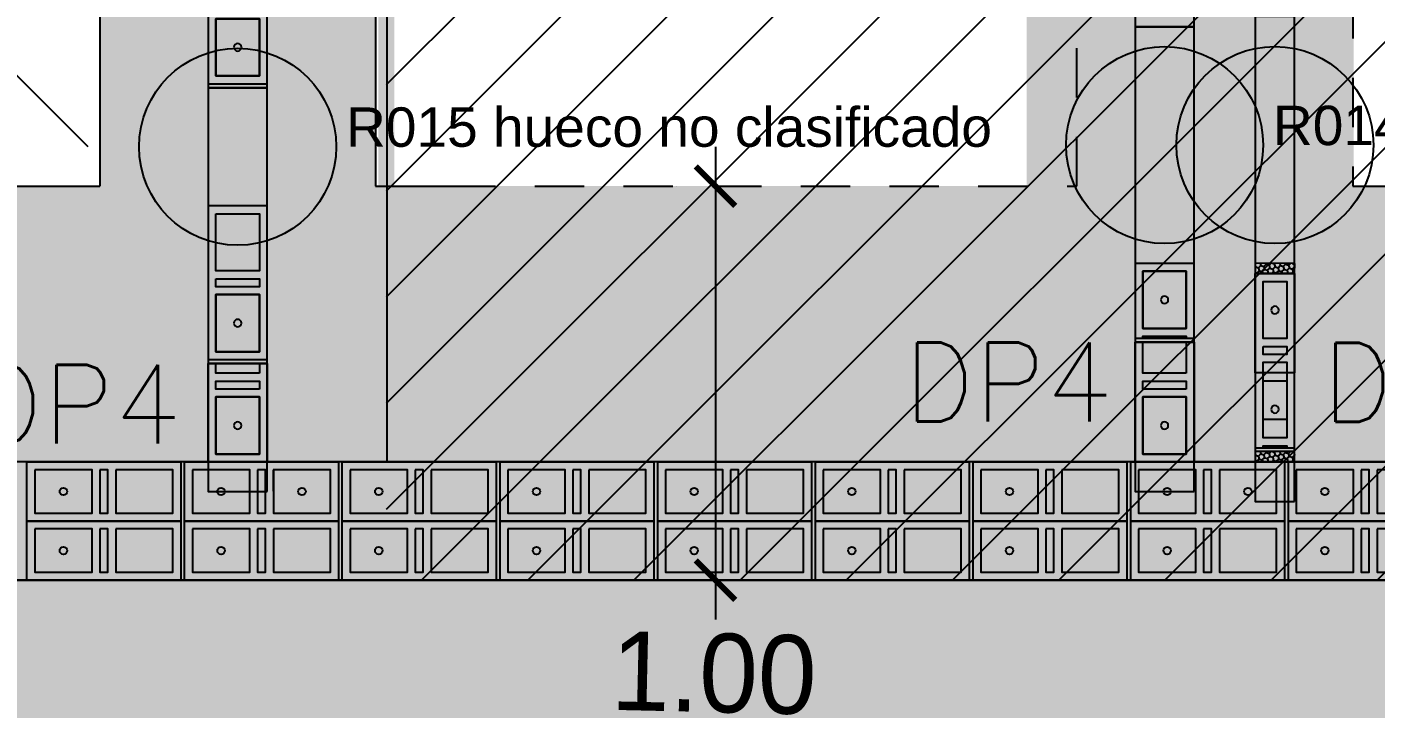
# Model space of a CAD drawing. Header units: metres. Extents: x -33.7 to 13.3, y -17.6 to 9.2.
# Drawn here: x -5.573 to -2.153, y -4.139 to -2.36 of the extents above; entities that cross this region are included whole.
import ezdxf
from ezdxf.enums import TextEntityAlignment as Align
from ezdxf.xclip import XClip

# ---------------------------------------------------------------- set-up
doc = ezdxf.new("R2010")
doc.units = ezdxf.units.M
doc.header["$XCLIPFRAME"] = 2
doc.linetypes.add('HIDDEN', pattern=[0.375, 0.25, -0.125])
for name, color, linetype in [('00', 8, 'Continuous'), ('COTAS', 1, 'Continuous'), ('Pin DP1 en Muro de 10cm', 3, 'Continuous'), ('Pin DP1 en Muro de 15cm', 3, 'Continuous'), ('Pin DP1 en Muro de contencion de 30cm', 3, 'Continuous'), ('Pin DP2 en Muro de 10cm', 30, 'Continuous'), ('Pin DP2 en Muro de contencion de 30cm', 33, 'Continuous'), ('Pin DP4 en Muro de contencion de 30cm', 7, 'Continuous'), ('REVISION', 1, 'Continuous'), ('S-cotas 001', 1, 'Continuous'), ('Zapata Z8 de 6.55 x 7.10 x 0.45 m', 34, 'Continuous')]:
    doc.layers.add(name, color=color, linetype=linetype)
for name, color, linetype, transparency in [('Cimiento corrido CC1 de 0.70 x 0.25 m', 2, 'Continuous', 0.5), ('Cimiento corrido CC1 de 0.70 x 0.25 m (dentro de zapata)', 52, 'Continuous', 0.5), ('Cimiento corrido MC1 de 1.00 x 0.30 m', 4, 'Continuous', 0.5), ('Cimiento corrido MC1 de 1.00 x 0.30 m (dentro de zapata)', 144, 'Continuous', 0.5), ('SOT Muro de 10cm', 1, 'Continuous', 0.5), ('SOT Muro de 10cm - Vano puerta', 42, 'Continuous', 0.5), ('SOT Muro de 15cm', 1, 'Continuous', 0.5), ('SOT Muro de 15cm - Vano puerta', 42, 'Continuous', 0.5), ('SOT Muro de contencion de 30cm', 6, 'Continuous', 0.5)]:
    doc.layers.add(name, color=color, linetype=linetype, transparency=transparency)
doc.styles.add('ROMANS', font='romans')
doc.styles.add('ROTULOS', font='GOTHIC.TTF')
doc.styles.get("Standard").update_dxf_attribs({"font": 'arial.ttf'})
doc.dimstyles.new('DIM_100_2', dxfattribs={"dimtxt": 0.2, "dimasz": 0.1, "dimexe": 0.1, "dimexo": 0.1, "dimgap": 0.15, "dimtad": 1, "dimdsep": 46, "dimtxsty": 'ROTULOS', "dimblk": 'ARCHTICK', "dimcen": 0.1, "dimdle": 0.1, "dimaunit": 1, "dimadec": 3, "dimazin": 3, "dimtfac": 1, "dimtix": 1, "dimtmove": 2, "dimatfit": 3, "dimldrblk": 'FLECHA', "dimfxl": 0.25, "dimtvp": 1, "dimtolj": 1, "dimlwd": -1, "dimlwe": -1})

# ---------------------------------------------------------------- blocks, each defined once
blk = doc.blocks.new('*U120')
for points in [[(-0.075, 0.4), (0.075, 0.4), (0.075, 0.01), (-0.075, 0.01)], [(0.055, 0.38), (-0.055, 0.38), (-0.055, 0.235), (0.055, 0.235)], [(0.055, 0.215), (-0.055, 0.215), (-0.055, 0.195), (0.055, 0.195)], [(0.055, 0.175), (-0.055, 0.175), (-0.055, 0.03), (0.055, 0.03)]]:
    blk.add_lwpolyline(points, close=True)
at = {"color": 251}
blk.add_lwpolyline([(-0.075, 0), (0.075, 0)], dxfattribs=at)
at = {"color": 3}
blk.add_circle((0, 0.3075), 0.00953, dxfattribs=at)
blk = doc.blocks.new('*U121')
for points in [[(-0.075, 0.4), (0.075, 0.4), (0.075, 0.01), (-0.075, 0.01)], [(0.055, 0.38), (-0.055, 0.38), (-0.055, 0.235), (0.055, 0.235)], [(0.055, 0.215), (-0.055, 0.215), (-0.055, 0.195), (0.055, 0.195)], [(0.055, 0.175), (-0.055, 0.175), (-0.055, 0.03), (0.055, 0.03)]]:
    blk.add_lwpolyline(points, close=True)
at = {"color": 251}
blk.add_lwpolyline([(-0.075, 0), (0.075, 0)], dxfattribs=at)
at = {"color": 3}
blk.add_circle((0, 0.3075), 0.00953, dxfattribs=at)
blk = doc.blocks.new('*U122')
for points in [[(-0.075, 0.4), (0.075, 0.4), (0.075, 0.01), (-0.075, 0.01)], [(0.055, 0.38), (-0.055, 0.38), (-0.055, 0.235), (0.055, 0.235)], [(0.055, 0.215), (-0.055, 0.215), (-0.055, 0.195), (0.055, 0.195)], [(0.055, 0.175), (-0.055, 0.175), (-0.055, 0.03), (0.055, 0.03)]]:
    blk.add_lwpolyline(points, close=True)
at = {"color": 251}
blk.add_lwpolyline([(-0.075, 0), (0.075, 0)], dxfattribs=at)
at = {"color": 3}
blk.add_circle((0, 0.3075), 0.00953, dxfattribs=at)
blk = doc.blocks.new('*U123')
for points in [[(-0.075, 0.4), (0.075, 0.4), (0.075, 0.01), (-0.075, 0.01)], [(0.055, 0.38), (-0.055, 0.38), (-0.055, 0.235), (0.055, 0.235)], [(0.055, 0.215), (-0.055, 0.215), (-0.055, 0.195), (0.055, 0.195)], [(0.055, 0.175), (-0.055, 0.175), (-0.055, 0.03), (0.055, 0.03)]]:
    blk.add_lwpolyline(points, close=True)
at = {"color": 251}
blk.add_lwpolyline([(-0.075, 0), (0.075, 0)], dxfattribs=at)
at = {"color": 3}
blk.add_circle((0, 0.3075), 0.00953, dxfattribs=at)
blk = doc.blocks.new('*U124')
for points in [[(-0.075, 0.4), (0.075, 0.4), (0.075, 0.01), (-0.075, 0.01)], [(0.055, 0.38), (-0.055, 0.38), (-0.055, 0.235), (0.055, 0.235)], [(0.055, 0.215), (-0.055, 0.215), (-0.055, 0.195), (0.055, 0.195)], [(0.055, 0.175), (-0.055, 0.175), (-0.055, 0.03), (0.055, 0.03)]]:
    blk.add_lwpolyline(points, close=True)
at = {"color": 251}
blk.add_lwpolyline([(-0.075, 0), (0.075, 0)], dxfattribs=at)
at = {"color": 3}
blk.add_circle((0, 0.3075), 0.00953, dxfattribs=at)
blk = doc.blocks.new('*U125')
for points in [[(-0.075, 0.4), (0.075, 0.4), (0.075, 0.01), (-0.075, 0.01)], [(0.055, 0.38), (-0.055, 0.38), (-0.055, 0.235), (0.055, 0.235)], [(0.055, 0.215), (-0.055, 0.215), (-0.055, 0.195), (0.055, 0.195)], [(0.055, 0.175), (-0.055, 0.175), (-0.055, 0.03), (0.055, 0.03)]]:
    blk.add_lwpolyline(points, close=True)
at = {"color": 251}
blk.add_lwpolyline([(-0.075, 0), (0.075, 0)], dxfattribs=at)
at = {"color": 3}
blk.add_circle((0, 0.3075), 0.00953, dxfattribs=at)
blk = doc.blocks.new('*U126')
for points in [[(-0.075, 0.4), (0.075, 0.4), (0.075, 0.01), (-0.075, 0.01)], [(0.055, 0.38), (-0.055, 0.38), (-0.055, 0.235), (0.055, 0.235)], [(0.055, 0.215), (-0.055, 0.215), (-0.055, 0.195), (0.055, 0.195)], [(0.055, 0.175), (-0.055, 0.175), (-0.055, 0.03), (0.055, 0.03)]]:
    blk.add_lwpolyline(points, close=True)
at = {"color": 251}
blk.add_lwpolyline([(-0.075, 0), (0.075, 0)], dxfattribs=at)
at = {"color": 3}
blk.add_circle((0, 0.3075), 0.00953, dxfattribs=at)
blk = doc.blocks.new('*U127')
for points in [[(-0.075, 0.4), (0.075, 0.4), (0.075, 0.01), (-0.075, 0.01)], [(0.055, 0.38), (-0.055, 0.38), (-0.055, 0.235), (0.055, 0.235)], [(0.055, 0.215), (-0.055, 0.215), (-0.055, 0.195), (0.055, 0.195)], [(0.055, 0.175), (-0.055, 0.175), (-0.055, 0.03), (0.055, 0.03)]]:
    blk.add_lwpolyline(points, close=True)
at = {"color": 251}
blk.add_lwpolyline([(-0.075, 0), (0.075, 0)], dxfattribs=at)
at = {"color": 3}
blk.add_circle((0, 0.3075), 0.00953, dxfattribs=at)
blk = doc.blocks.new('*U128')
for points in [[(-0.075, 0.4), (0.075, 0.4), (0.075, 0.01), (-0.075, 0.01)], [(0.055, 0.38), (-0.055, 0.38), (-0.055, 0.235), (0.055, 0.235)], [(0.055, 0.215), (-0.055, 0.215), (-0.055, 0.195), (0.055, 0.195)], [(0.055, 0.175), (-0.055, 0.175), (-0.055, 0.03), (0.055, 0.03)]]:
    blk.add_lwpolyline(points, close=True)
at = {"color": 251}
blk.add_lwpolyline([(-0.075, 0), (0.075, 0)], dxfattribs=at)
at = {"color": 3}
blk.add_circle((0, 0.3075), 0.00953, dxfattribs=at)
blk = doc.blocks.new('*U141')
for points in [[(-0.075, 0.4), (0.075, 0.4), (0.075, 0.01), (-0.075, 0.01)], [(0.055, 0.38), (-0.055, 0.38), (-0.055, 0.235), (0.055, 0.235)], [(0.055, 0.215), (-0.055, 0.215), (-0.055, 0.195), (0.055, 0.195)], [(0.055, 0.175), (-0.055, 0.175), (-0.055, 0.03), (0.055, 0.03)]]:
    blk.add_lwpolyline(points, close=True)
at = {"color": 251}
blk.add_lwpolyline([(-0.075, 0), (0.075, 0)], dxfattribs=at)
at = {"color": 3}
for centre in [(0, 0.3075), (0, 0.1025)]:
    blk.add_circle(centre, 0.00953, dxfattribs=at)
blk = doc.blocks.new('*U153')
for points in [[(-0.075, 0.4), (0.075, 0.4), (0.075, 0.01), (-0.075, 0.01)], [(0.055, 0.38), (-0.055, 0.38), (-0.055, 0.235), (0.055, 0.235)], [(0.055, 0.215), (-0.055, 0.215), (-0.055, 0.195), (0.055, 0.195)], [(0.055, 0.175), (-0.055, 0.175), (-0.055, 0.03), (0.055, 0.03)]]:
    blk.add_lwpolyline(points, close=True)
at = {"color": 251}
blk.add_lwpolyline([(-0.075, 0), (0.075, 0)], dxfattribs=at)
at = {"color": 3}
for centre in [(0, 0.3075), (0, 0.1025)]:
    blk.add_circle(centre, 0.00953, dxfattribs=at)
blk = doc.blocks.new('*U138')
for points in [[(-0.075, 0.4), (0.075, 0.4), (0.075, 0.01), (-0.075, 0.01)], [(0.055, 0.38), (-0.055, 0.38), (-0.055, 0.235), (0.055, 0.235)], [(0.055, 0.215), (-0.055, 0.215), (-0.055, 0.195), (0.055, 0.195)], [(0.055, 0.175), (-0.055, 0.175), (-0.055, 0.03), (0.055, 0.03)]]:
    blk.add_lwpolyline(points, close=True)
at = {"color": 251}
blk.add_lwpolyline([(-0.075, 0), (0.075, 0)], dxfattribs=at)
at = {"color": 3}
blk.add_circle((0, 0.1025), 0.00953, dxfattribs=at)
blk = doc.blocks.new('*U139')
for points in [[(-0.075, 0.4), (0.075, 0.4), (0.075, 0.01), (-0.075, 0.01)], [(0.055, 0.38), (-0.055, 0.38), (-0.055, 0.235), (0.055, 0.235)], [(0.055, 0.215), (-0.055, 0.215), (-0.055, 0.195), (0.055, 0.195)], [(0.055, 0.175), (-0.055, 0.175), (-0.055, 0.03), (0.055, 0.03)]]:
    blk.add_lwpolyline(points, close=True)
at = {"color": 251}
blk.add_lwpolyline([(-0.075, 0), (0.075, 0)], dxfattribs=at)
at = {"color": 3}
blk.add_circle((0, 0.1025), 0.00953, dxfattribs=at)
blk = doc.blocks.new('*U144')
for points in [[(-0.075, 0.4), (0.075, 0.4), (0.075, 0.01), (-0.075, 0.01)], [(0.055, 0.38), (-0.055, 0.38), (-0.055, 0.235), (0.055, 0.235)], [(0.055, 0.215), (-0.055, 0.215), (-0.055, 0.195), (0.055, 0.195)], [(0.055, 0.175), (-0.055, 0.175), (-0.055, 0.03), (0.055, 0.03)]]:
    blk.add_lwpolyline(points, close=True)
at = {"color": 3}
blk.add_circle((0, 0.3075), 0.00953, dxfattribs=at)
blk = doc.blocks.new('*U151')
for points in [[(-0.075, 0.4), (0.075, 0.4), (0.075, 0.21), (-0.075, 0.21)], [(0.055, 0.38), (-0.055, 0.38), (-0.055, 0.235), (0.055, 0.235)]]:
    blk.add_lwpolyline(points, close=True)
blk.add_lwpolyline([(0.055, 0.21), (0.055, 0.215), (-0.055, 0.215), (-0.055, 0.21)])
at = {"color": 251}
blk.add_lwpolyline([(-0.075, 0.2), (0.075, 0.2)], dxfattribs=at)
at = {"color": 3}
blk.add_circle((0, 0.3075), 0.00953, dxfattribs=at)
blk = doc.blocks.new('*U152')
for points in [[(-0.075, 0.4), (0.075, 0.4), (0.075, 0.01), (-0.075, 0.01)], [(0.055, 0.38), (-0.055, 0.38), (-0.055, 0.235), (0.055, 0.235)], [(0.055, 0.215), (-0.055, 0.215), (-0.055, 0.195), (0.055, 0.195)], [(0.055, 0.175), (-0.055, 0.175), (-0.055, 0.03), (0.055, 0.03)]]:
    blk.add_lwpolyline(points, close=True)
at = {"color": 3}
blk.add_circle((0, 0.3075), 0.00953, dxfattribs=at)
blk = doc.blocks.new('*U380')
for points in [[(-0.05, 0.4), (0.05, 0.4), (0.05, 0.01), (-0.05, 0.01)], [(0.03, 0.38), (-0.03, 0.38), (-0.03, 0.235), (0.03, 0.235)], [(0.03, 0.215), (-0.03, 0.215), (-0.03, 0.195), (0.03, 0.195)], [(0.03, 0.175), (-0.03, 0.175), (-0.03, 0.03), (0.03, 0.03)]]:
    blk.add_lwpolyline(points, close=True)
at = {"color": 251}
blk.add_lwpolyline([(-0.05, 0), (0.05, 0)], dxfattribs=at)
at = {"color": 3}
for centre in [(0, 0.3075), (0, 0.1025)]:
    blk.add_circle(centre, 0.00953, dxfattribs=at)
blk = doc.blocks.new('*U381')
for points in [[(-0.05, 0.4), (0.05, 0.4), (0.05, 0.21), (-0.05, 0.21)], [(0.03, 0.38), (-0.03, 0.38), (-0.03, 0.235), (0.03, 0.235)]]:
    blk.add_lwpolyline(points, close=True)
blk.add_lwpolyline([(0.03, 0.21), (0.03, 0.215), (-0.03, 0.215), (-0.03, 0.21)])
at = {"color": 251}
blk.add_lwpolyline([(-0.05, 0.2), (0.05, 0.2)], dxfattribs=at)
at = {"color": 3}
blk.add_circle((0, 0.3075), 0.00953, dxfattribs=at)
blk = doc.blocks.new('_ArchTick')
at = {"color": 0, "linetype": 'ByBlock', "lineweight": -2, "const_width": 0.15}
blk.add_lwpolyline([(-0.5, -0.5), (0.5, 0.5)], dxfattribs=at)
blk = doc.blocks.new('*D431')
at = {"layer": 'Defpoints', "color": 0}
for p in [(-3.826, -2.7636), (-3.826, -3.7636), (-3.826, -3.7636)]:
    blk.add_point(p, dxfattribs=at)
at = {"layer": 'S-cotas 001'}
for p, q in [((-3.826, -2.6636), (-3.826, -3.8636)), ((-3.926, -2.7636), (-3.926, -2.7636)), ((-3.926, -3.7636), (-3.926, -3.7636))]:
    blk.add_line(p, q, dxfattribs=at)
at = {"layer": 'S-cotas 001', "linetype": 'ByBlock', "xscale": 0.1, "yscale": 0.1, "zscale": 0.1}
for p, rotation in [((-3.826, -2.7636), 90), ((-3.826, -3.7636), 270)]:
    blk.add_blockref('_ArchTick', p, dxfattribs=dict(at, rotation=rotation))
at = {"layer": 'S-cotas 001', "color": 1, "insert": (-3.8299, -3.9999), "char_height": 0.2, "attachment_point": 5, "rotation": 358.7095, "style": 'ROTULOS'}
blk.add_mtext('\\A1;1.00', dxfattribs=at)
blk = doc.blocks.new('FLECHA')
h = blk.add_hatch(color=256)
edge = h.paths.add_edge_path()
edge.add_line((-0.76, -0.716), (-0.346, 0))
edge.add_line((-0.346, 0), (-0.76, 0.716))
edge.add_arc((-0.63, 0.791), 0.15, 30, 210, ccw=False)
edge.add_line((-0.5, 0.866), (0, 0))
edge.add_line((0, 0), (-0.5, -0.866))
edge.add_arc((-0.63, -0.791), 0.15, 150, 330, ccw=False)
blk.add_line((-0.346, 0), (-1.83, 0))
blk.add_lwpolyline([(-0.76, -0.716), (-0.346, 0), (-0.76, 0.716, -1), (-0.5, 0.866), (0, 0), (-0.5, -0.866, -1)], format="xyb", close=True)
blk = doc.blocks.new('*D447')
at = {"layer": 'COTAS'}
for p, q in [((-5.7144, 3.4291), (-5.7144, 0.6148)), ((-4.7593, 3.3291), (-5.8144, 3.3291)), ((-5.7144, -3.8636), (-5.7144, -0.1878)), ((-4.7593, -3.7636), (-5.8144, -3.7636))]:
    blk.add_line(p, q, dxfattribs=at)
at = {"layer": 'Defpoints', "color": 0}
for p in [(-4.6593, 3.3291), (-5.7144, -3.7636), (-4.6593, -3.7636)]:
    blk.add_point(p, dxfattribs=at)
at = {"layer": 'COTAS', "linetype": 'ByBlock', "xscale": 0.1, "yscale": 0.1, "zscale": 0.1}
for p, rotation in [((-5.7144, 3.3291), 90), ((-5.7144, -3.7636), 270)]:
    blk.add_blockref('_ArchTick', p, dxfattribs=dict(at, rotation=rotation))
at = {"layer": 'COTAS', "color": 1, "insert": (-5.8487, 0.2135), "char_height": 0.2, "attachment_point": 5, "rotation": 90, "style": 'ROTULOS'}
blk.add_mtext('\\A1;7.09', dxfattribs=at)
blk = doc.blocks.new('Pin DP1 en Muro de 10cm')
at = {"layer": 'Pin DP1 en Muro de 10cm'}
blk.add_hatch(color=256, dxfattribs=at).paths.add_polyline_path([(-2.4368, -3.2574), (-2.3768, -3.2574), (-2.3768, -3.4024), (-2.4368, -3.4024)])
blk.add_lwpolyline([(-2.4368, -3.2574), (-2.3768, -3.2574), (-2.3768, -3.4024), (-2.4368, -3.4024)], close=True, dxfattribs=at)
blk = doc.blocks.new('Pin DP1 en Muro de 15cm')
at = {"layer": 'Pin DP1 en Muro de 15cm'}
blk.add_hatch(color=256, dxfattribs=at).paths.add_polyline_path([(-33.1232, -13.3707), (-33.1497, -13.4775), (-33.0089, -13.5124), (-32.9825, -13.4056)])
blk.add_lwpolyline([(-33.1232, -13.3707), (-33.1497, -13.4775), (-33.0089, -13.5124), (-32.9825, -13.4056)], close=True, dxfattribs=at)
blk = doc.blocks.new('Pin DP1 en Muro de contencion de 30cm')
at = {"layer": 'Pin DP1 en Muro de contencion de 30cm'}
blk.add_hatch(color=256, dxfattribs=at).paths.add_polyline_path([(-17.68, -16.0187), (-17.7867, -15.9923), (-17.8216, -16.133), (-17.7149, -16.1595)])
blk.add_lwpolyline([(-17.68, -16.0187), (-17.7867, -15.9923), (-17.8216, -16.133), (-17.7149, -16.1595)], close=True, dxfattribs=at)
blk = doc.blocks.new('Pin DP2 en Muro de 10cm')
at = {"layer": 'Pin DP2 en Muro de 10cm'}
for points in [[(-10.3314, -2.6437), (-10.3314, -2.5837), (-10.1864, -2.5837), (-10.1864, -2.6437)], [(-10.1264, -2.6437), (-10.1264, -2.5837), (-9.9814, -2.5837), (-9.9814, -2.6437)]]:
    blk.add_hatch(color=256, dxfattribs=at).paths.add_polyline_path(points)
for points in [[(-10.3314, -2.6437), (-10.3314, -2.5837), (-10.1864, -2.5837), (-10.1864, -2.6437)], [(-10.1264, -2.6437), (-10.1264, -2.5837), (-9.9814, -2.5837), (-9.9814, -2.6437)]]:
    blk.add_lwpolyline(points, close=True, dxfattribs=at)
blk = doc.blocks.new('Pin DP2 en Muro de contencion de 30cm v2')
at = {"layer": 'Pin DP2 en Muro de contencion de 30cm'}
for points in [[(-12.8245, -7.3641), (-12.7328, -7.4249), (-12.6526, -7.3041), (-12.7443, -7.2433)], [(-12.9378, -7.5349), (-12.8462, -7.5957), (-12.766, -7.4749), (-12.8576, -7.4141)]]:
    blk.add_hatch(color=256, dxfattribs=at).paths.add_polyline_path(points)
for points in [[(-12.8245, -7.3641), (-12.7328, -7.4249), (-12.6526, -7.3041), (-12.7443, -7.2433)], [(-12.9378, -7.5349), (-12.8462, -7.5957), (-12.766, -7.4749), (-12.8576, -7.4141)]]:
    blk.add_lwpolyline(points, close=True, dxfattribs=at)
blk = doc.blocks.new('Pin DP4 en Muro de contencion de 30cm')
at = {"layer": 'Pin DP4 en Muro de contencion de 30cm'}
for points in [[(-5.5527, -3.4836), (-5.5527, -3.5936), (-5.4077, -3.5936), (-5.4077, -3.4836)], [(-5.5527, -3.6336), (-5.5527, -3.7436), (-5.4077, -3.7436), (-5.4077, -3.6336)]]:
    blk.add_hatch(color=256, dxfattribs=at).paths.add_polyline_path(points)
for points in [[(-5.5527, -3.4836), (-5.5527, -3.5936), (-5.4077, -3.5936), (-5.4077, -3.4836)], [(-5.5527, -3.6336), (-5.5527, -3.7436), (-5.4077, -3.7436), (-5.4077, -3.6336)]]:
    blk.add_lwpolyline(points, close=True, dxfattribs=at)
blk = doc.blocks.new('Zapata Z8 de 6.55 x 7.10 x 0.45 m')
at = {"layer": 'Zapata Z8 de 6.55 x 7.10 x 0.45 m'}
h = blk.add_hatch(dxfattribs=at)
h.set_pattern_fill('ANSI31', color=256, scale=0.06, style=0)
h.paths.add_polyline_path([(-3.275, -3.55), (3.275, -3.55), (3.275, 3.55), (-3.275, 3.55)])
at = {"layer": 'Zapata Z8 de 6.55 x 7.10 x 0.45 m', "const_width": 0.04}
blk.add_lwpolyline([(-3.275, -3.55), (3.275, -3.55), (3.275, 3.55), (-3.275, 3.55)], close=True, dxfattribs=at)
blk = doc.blocks.new('xMuro 15')
blk.add_hatch(color=256).paths.add_polyline_path([(0, -0.075), (1, -0.075), (1, 0.075), (0, 0.075)])
blk.add_lwpolyline([(0, -0.075), (1, -0.075), (1, 0.075), (0, 0.075)], close=True)
at = {"color": 250, "flags": 1}
for tag, p in [('ID', (0, -0.175)), ('TIPO', (0, -0.275)), ('ESPESOR', (0, -0.375)), ('LARGO', (0, -0.475)), ('ALTO', (0, -0.575)), ('AREA', (0, -0.675))]:
    blk.add_attdef(tag, p, '', height=0.08, dxfattribs=at)
blk = doc.blocks.new('xMuro 10')
blk.add_hatch(color=256).paths.add_polyline_path([(0, -0.05), (1, -0.05), (1, 0.05), (0, 0.05)])
blk.add_lwpolyline([(0, -0.05), (1, -0.05), (1, 0.05), (0, 0.05)], close=True)
at = {"color": 250, "flags": 1}
for tag, p in [('ID', (0, -0.15)), ('TIPO', (0, -0.25)), ('ESPESOR', (0, -0.35)), ('LARGO', (0, -0.45)), ('ALTO', (0, -0.55)), ('AREA', (0, -0.65))]:
    blk.add_attdef(tag, p, '', height=0.08, dxfattribs=at)
blk = doc.blocks.new('xMuro 30')
blk.add_hatch(color=256).paths.add_polyline_path([(0, -0.15), (1, -0.15), (1, 0.15), (0, 0.15)])
blk.add_lwpolyline([(0, -0.15), (1, -0.15), (1, 0.15), (0, 0.15)], close=True)
at = {"color": 250, "flags": 1}
for tag, p in [('ID', (0, -0.25)), ('TIPO', (0, -0.35)), ('ESPESOR', (0, -0.45)), ('LARGO', (0, -0.55)), ('ALTO', (0, -0.65)), ('AREA', (0, -0.75))]:
    blk.add_attdef(tag, p, '', height=0.08, dxfattribs=at)

msp = doc.modelspace()

# ---------------------------------------------------------------- hatches: boundary and pattern name
at = {"layer": '00'}
h = msp.add_hatch(dxfattribs=at)
h.set_pattern_fill('ANSI38', color=256, scale=0.15)
h.paths.add_polyline_path([(-4.6593, 0.8334), (-8.386, 0.8334), (-8.386, -0.2387), (-4.6593, -0.2387)])
h.paths.add_polyline_path([(-5.3507, 0.0369), (-4.7173, 0.0369), (-4.7173, -0.2631), (-5.3507, -0.2631)])
h.paths.add_polyline_path([(-8.1834, 0.8535), (-7.731, 0.8535), (-7.731, 0.5535), (-8.1834, 0.5535)])
h.paths.add_polyline_path([(-9.586, 0.8334), (-9.586, -0.2387), (-8.386, -0.2387), (-8.386, 0.8334)])
h.paths.add_polyline_path([(-8.386, 6.3702), (-8.386, 1.5334), (-4.6593, 1.5334), (-4.6593, 3.3291), (-2.586, 3.3291), (-2.586, 6.3702)])
h.paths.add_polyline_path([(-11.086, 6.3702), (-11.086, 2.9834), (-9.586, 2.9834), (-9.586, 1.5334), (-8.386, 1.5334), (-8.386, 6.3702)])
h.paths.add_polyline_path([(-9.5393, 1.8241), (-8.9155, 1.8241), (-8.9155, 1.5241), (-9.5393, 1.5241)])
h.paths.add_polyline_path([(-8.386, 6.3702), (-8.386, 7.7363), (-8.8848, 7.7363), (-9.2848, 7.7363), (-9.6848, 7.7363), (-10.0848, 7.7363), (-10.4848, 7.7363), (-10.611, 7.7363), (-10.8848, 7.7362), (-11.086, 7.7362), (-11.086, 6.3702)])
h.paths.add_polyline_path([(-3.182, 7.8863), (-3.182, 7.8663), (-3.182, 7.8364), (-3.182, 7.7563), (-3.182, 7.7363), (-3.372, 7.7363), (-3.372, 7.8364), (-3.7597, 7.8364), (-3.7597, 7.7363), (-3.986, 7.7363), (-3.986, 6.7363), (-4.686, 6.7363), (-4.686, 7.7363), (-4.9222, 7.7363), (-5.1122, 7.7363), (-5.3598, 7.7363), (-5.7598, 7.7363), (-6.1598, 7.7363), (-6.5598, 7.7363), (-6.9598, 7.7363), (-7.3598, 7.7363), (-7.586, 7.7362), (-7.586, 6.7363), (-8.286, 6.7363), (-8.286, 7.7363), (-8.386, 7.7363), (-8.386, 6.3702), (-2.586, 6.3702), (-2.586, 6.7363), (-2.936, 6.7363), (-2.936, 7.7363), (-3.172, 7.7363), (-3.172, 7.8364), (-3.172, 7.8863)], is_closed=False)
h.paths.add_polyline_path([(-2.586, 3.3291), (1.439, 3.3291), (1.439, 4.9451), (-2.011, 4.9451), (-2.011, 6.3702), (-2.586, 6.3702)])
h.paths.add_polyline_path([(-2.011, 7.7363), (-2.236, 7.7363), (-2.236, 6.7363), (-2.586, 6.7363), (-2.586, 6.3702), (-2.011, 6.3702)])
h.paths.add_polyline_path([(4.6574, 4.9302), (3.9462, 5.2268), (4.0571, 5.4926), (2.139, 6.2926), (2.139, 1.5084), (3.2303, 1.5084)])
h.paths.add_polyline_path([(10.1144, 2.8169), (9.7724, 2.9595), (9.9071, 3.2826), (6.4461, 4.726), (6.2536, 4.2645), (5.3035, 4.6608), (3.9158, 1.3334), (9.4957, 1.3334), (9.7777, 2.0095)])
h.paths.add_polyline_path([(8.7205, 1.6505), (9.3407, 1.3935), (9.1876, 1.024), (8.5673, 1.281)])
h.paths.add_polyline_path([(9.4957, 1.3334), (3.9158, 1.3334), (3.6968, 0.8084), (2.139, 0.8084), (2.139, -2.6637), (7.8287, -2.6637)])
h.paths.add_polyline_path([(7.0302, -2.4025), (7.6504, -2.6595), (7.4973, -3.029), (6.877, -2.772)])
h.paths.add_polyline_path([(8.6568, 1.3446), (9.1961, 1.0926), (9.0691, 0.8208), (8.5298, 1.0728)])
h.paths.add_polyline_path([(7.453, -3.5646), (7.8287, -2.6637), (2.139, -2.6637), (2.139, -3.1747), (3.0741, -3.5646)])
h.paths.add_polyline_path([(3.0741, -3.5646), (6.4622, -4.9777), (6.5969, -4.6546), (6.9389, -4.7973), (7.453, -3.5646)])
h.paths.add_polyline_path([(-5.3882, -2.6637), (-5.3882, -0.9387), (-8.0538, -0.9387), (-8.0538, -2.6637)])
h.paths.add_polyline_path([(-6.0368, -2.5157), (-5.5845, -2.5157), (-5.5845, -2.8157), (-6.0368, -2.8157)])
h.paths.add_polyline_path([(-11.386, -3.8953), (-11.386, -2.6637), (-11.386, -0.3166), (-12.886, -0.3166), (-12.886, 0.5401), (-15.8572, -0.7944), (-17.5814, -3.3881), (-14.0719, -5.7717), (-13.5557, -4.9952), (-12.557, -5.6591)])
h.paths.add_polyline_path([(-15.8572, -0.7944), (-17.6054, -1.5796), (-17.4593, -1.6767), (-18.2811, -2.9129), (-17.5814, -3.3881)])
h.paths.add_polyline_path([(-12.886, 1.3334), (-12.886, 2.4194), (-15.3829, 4.7202), (-17.9279, 4.7202), (-20.7334, 0.4997), (-17.9006, -1.3833), (-15.5456, -0.3256), (-14.4428, 1.3334)])
h.paths.add_polyline_path([(-11.786, 2.9834), (-12.886, 2.9834), (-12.886, 2.8274), (-15.36, 5.107), (-15.36, 5.5139), (-11.786, 5.5139), (-11.786, 2.9834)])
h.paths.add_polyline_path([(-23.2556, 0.1331), (-23.1743, 0.079), (-22.2323, 1.4961), (-20.9832, 0.6658), (-18.2881, 4.7202), (-18.66, 4.7202), (-18.66, 7.0363)])
h.paths.add_polyline_path([(-15.36, 7.0363), (-15.36, 6.3702), (-11.786, 6.3702), (-11.786, 7.0363)])
h.paths.add_polyline_path([(-14.9493, 6.5059), (-14.4969, 6.5059), (-14.4969, 6.2059), (-14.9493, 6.2059)])
h.paths.add_polyline_path([(-13.402, 7.054), (-12.7307, 7.0389), (-12.7397, 6.639), (-13.411, 6.6541)])
h.paths.add_polyline_path([(-11.736, 6.2139), (-11.736, 6.3702), (-15.36, 6.3702), (-15.36, 6.2139)])
h.paths.add_polyline_path([(-22.706, -7.3169), (-22.4748, -6.3262), (-20.6318, -6.7465), (-19.9949, -3.9537), (-22.5603, -2.2485), (-24.2496, -4.7898), (-23.3334, -5.3988), (-24.0254, -6.4398)])
h.paths.add_polyline_path([(-25.7636, -7.053), (-25.6242, -7.0875), (-25.9129, -8.2523), (-23.5743, -8.8319), (-23.4877, -8.4824), (-23.4397, -8.2471), (-23.8182, -8.1533), (-24.2016, -8.0582), (-24.5899, -7.962), (-24.9781, -7.8658), (-25.3664, -7.7696), (-25.7449, -7.6757), (-25.7088, -7.5301), (-25.3206, -7.6264), (-24.9323, -7.7226), (-24.5441, -7.8188), (-24.1558, -7.9151), (-23.7821, -8.0077), (-23.3939, -8.1039), (-23.2483, -8.14), (-23.3445, -8.5282), (-23.4287, -8.868), (-23.0877, -8.9525), (-22.706, -7.3169), (-24.0254, -6.4398), (-24.7173, -7.4808), (-25.6392, -6.868)])
h.paths.add_polyline_path([(-19.3284, -9.3819), (-18.7609, -9.7591), (-16.3508, -6.1334), (-13.937, -7.7379), (-13.7738, -7.492), (-14.7736, -6.8274), (-14.238, -6.0216), (-17.7475, -3.638), (-19.9216, -6.9085), (-18.797, -7.165)])
h.paths.add_polyline_path([(-19.7546, -10.8089), (-19.5492, -10.945), (-18.927, -10.009), (-19.4029, -9.6926), (-19.6751, -10.8286)])
h.paths.add_polyline_path([(-18.6973, -16.0499), (-18.2664, -14.311), (-20.7079, -12.6881), (-19.7152, -11.1948), (-20.6224, -10.5938), (-20.8884, -10.5278), (-21.2767, -10.4316), (-21.6649, -10.3354), (-22.0532, -10.2391), (-22.124, -10.2216), (-24.9656, -14.4963)])
h.paths.add_polyline_path([(-24.9656, -14.4963), (-22.124, -10.2216), (-22.4414, -10.1429), (-22.8297, -10.0467), (-23.218, -9.9505), (-23.6062, -9.8542), (-23.9945, -9.758), (-24.3827, -9.6618), (-24.771, -9.5655), (-25.1592, -9.4693), (-25.5475, -9.3731), (-25.9357, -9.2769), (-26.1534, -9.2229), (-26.324, -9.1806), (-26.7122, -9.0844), (-27.1005, -8.9882), (-27.2036, -8.9626), (-30.0452, -13.2373), (-25.6764, -14.3201)])
h.paths.add_polyline_path([(-22.1972, -9.4099), (-21.5063, -9.5712), (-21.5972, -9.9607), (-22.2881, -9.7994)])
h.paths.add_polyline_path([(-27.2036, -8.9626), (-27.4887, -8.8919), (-27.877, -8.7957), (-28.2652, -8.6995), (-28.2888, -8.6936), (-28.6535, -8.6032), (-29.032, -8.5094), (-29.1026, -8.4919), (-31.9442, -12.7666), (-30.0452, -13.2373)])
h.paths.add_polyline_path([(-29.6289, -8.3615), (-29.6974, -8.3445), (-29.733, -8.3357), (-30.0423, -8.259), (-33.4182, -12.4013), (-31.9442, -12.7666), (-29.1026, -8.4919), (-29.2503, -8.4553)])
h.paths.add_polyline_path([(-27.3143, -6.1019), (-26.9261, -6.1982), (-26.5378, -6.2944), (-26.4809, -6.3085), (-26.7993, -6.0969), (-26.1073, -5.0559), (-26.5251, -4.7781), (-27.3934, -6.0824), (-27.3241, -6.0995)], is_closed=False)
h.paths.add_polyline_path([(-26.1838, -6.5367), (-26.1924, -6.5713), (-26.338, -6.5352), (-26.3294, -6.5006), (-26.5836, -6.4376), (-26.9719, -6.3414), (-27.3601, -6.2451), (-27.4817, -6.215), (-27.7172, -6.5687), (-26.0735, -6.9761), (-25.889, -6.702), (-26.1102, -6.5549)])
h.paths.add_polyline_path([(-27.7888, -6.6763), (-28.4237, -7.6299), (-28.0482, -7.723)])
h.paths.add_polyline_path([(-23.1743, 0.079), (-23.2556, 0.1331), (-26.5251, -4.7781), (-26.1073, -5.0559), (-25.4153, -4.0149), (-24.4994, -4.6237), (-22.8101, -2.0824), (-24.0592, -1.2521)])
h.paths.add_polyline_path([(-14.4428, 1.3334), (-15.5456, -0.3256), (-12.886, 0.8689), (-12.886, 1.3334)])
h.paths.add_polyline_path([(-11.0382, -0.4636), (-11.0382, -0.3166), (-11.386, -0.3166), (-11.386, -2.6637), (-11.3538, -2.6637), (-11.3538, -0.4636)])
h.paths.add_polyline_path([(-19.9216, -6.9085), (-17.7475, -3.638), (-18.4471, -3.1628), (-19.2861, -4.4249), (-19.7277, -4.1314), (-20.3393, -6.8132)])
h.paths.add_polyline_path([(2.1518, -2.8988), (2.7756, -2.8988), (2.7756, -3.1988), (2.1518, -3.1988)])
h.paths.add_polyline_path([(-20.7446, -3.7304), (-20.0476, -3.8632), (-20.1225, -4.2561), (-20.8195, -4.1233)])
h.paths.add_polyline_path([(-25.755, -7.6631), (-25.1515, -7.8209), (-25.2273, -8.1111), (-25.8309, -7.9534)])
h.paths.add_polyline_path([(-19.2987, -9.1554), (-19.0535, -8.8097), (-18.8088, -8.9833), (-19.054, -9.329)])
h.paths.add_polyline_path([(-20.9886, -10.5251), (-20.5588, -10.6317), (-20.631, -10.9229), (-21.0608, -10.8163)])
h.paths.add_polyline_path([(-25.441, -14.4093), (-25.2795, -13.7576), (-24.8912, -13.8538), (-25.0527, -14.5055)])
h.paths.add_polyline_path([(-25.6505, -14.3528), (-25.5225, -13.7715), (-25.2295, -13.8361), (-25.3575, -14.4174)])
h.paths.add_polyline_path([(-19.8576, -6.0936), (-19.4643, -5.503), (-19.1314, -5.7247), (-19.5246, -6.3153)])
h.paths.add_polyline_path([(-2.011, 6.6254), (-2.0963, 6.6254), (-2.0963, 6.9254), (-2.011, 6.9254)], flags=16)
h.paths.add_polyline_path([(-2.011, 6.8147), (-2.1595, 6.8147), (-2.1595, 7.2147), (-2.011, 7.2147)], flags=16)
h.paths.add_polyline_path([(-7.1504, 0.8049), (-6.441, 0.789), (-6.45, 0.3891), (-7.1594, 0.4051)], flags=16)
h.paths.add_polyline_path([(-7.1232, 0.4867), (-6.547, 0.4867), (-6.547, 0.1867), (-7.1232, 0.1867)], flags=16)
h.paths.add_polyline_path([(-6.0487, -0.1365), (-6.0487, 0.5635), (-5.6487, 0.5635), (-5.6487, -0.1365)], flags=16)
h.paths.add_polyline_path([(-11.0246, 6.0206), (-10.3913, 6.0206), (-10.3913, 5.7206), (-11.0246, 5.7206)], flags=16)
h.paths.add_polyline_path([(-10.7401, 4.2263), (-10.1639, 4.2263), (-10.1639, 3.9263), (-10.7401, 3.9263)], flags=16)
h.paths.add_polyline_path([(-10.8373, 4.5734), (-10.1277, 4.5734), (-10.1277, 4.1734), (-10.8373, 4.1734)], flags=16)
h.paths.add_polyline_path([(-8.9728, 6.9005), (-8.9728, 7.572), (-8.5728, 7.572), (-8.5728, 6.9005)], flags=16)
h.paths.add_polyline_path([(-10.0971, 7.638), (-9.4258, 7.6229), (-9.4348, 7.223), (-10.1061, 7.2381)], flags=16)
h.paths.add_polyline_path([(-10.0218, 7.3154), (-9.4265, 7.3154), (-9.4265, 7.0154), (-10.0218, 7.0154)], flags=16)
h.paths.add_polyline_path([(-10.8373, 7.0355), (-10.1277, 7.0355), (-10.1277, 6.6355), (-10.8373, 6.6355)], flags=16)
h.paths.add_polyline_path([(-10.7401, 6.6884), (-10.1639, 6.6884), (-10.1639, 6.3884), (-10.7401, 6.3884)], flags=16)
h.paths.add_polyline_path([(-5.3728, 6.9005), (-5.3728, 7.572), (-4.9728, 7.572), (-4.9728, 6.9005)], flags=16)
h.paths.add_polyline_path([(-6.3245, 7.3651), (-5.7292, 7.3651), (-5.7292, 7.0651), (-6.3245, 7.0651)], flags=16)
h.paths.add_polyline_path([(-6.3998, 7.638), (-5.7285, 7.6229), (-5.7375, 7.223), (-6.4088, 7.2381)], flags=16)
h.paths.add_polyline_path([(-3.7873, 7.2147), (-3.0777, 7.2147), (-3.0777, 6.8147), (-3.7873, 6.8147)], flags=16)
h.paths.add_polyline_path([(-7.2901, 6.8676), (-6.7139, 6.8676), (-6.7139, 6.5676), (-7.2901, 6.5676)], flags=16)
h.paths.add_polyline_path([(-7.3873, 7.2147), (-6.6777, 7.2147), (-6.6777, 6.8147), (-7.3873, 6.8147)], flags=16)
h.paths.add_polyline_path([(-1.8399, 4.034), (-1.1304, 4.034), (-1.1304, 3.634), (-1.8399, 3.634)], flags=16)
h.paths.add_polyline_path([(0.4157, 4.2451), (0.9919, 4.2451), (0.9919, 3.9451), (0.4157, 3.9451)], flags=16)
h.paths.add_polyline_path([(0.3231, 4.5921), (1.0326, 4.5921), (1.0326, 4.1921), (0.3231, 4.1921)], flags=16)
h.paths.add_polyline_path([(3.3137, 4.5875), (3.9633, 4.302), (3.8023, 3.9358), (3.1528, 4.2213)], flags=16)
h.paths.add_polyline_path([(3.2297, 4.2453), (3.7572, 4.0135), (3.6365, 3.7389), (3.109, 3.9707)], flags=16)
h.paths.add_polyline_path([(2.1466, -0.3731), (2.7704, -0.3731), (2.7704, -0.6731), (2.1466, -0.6731)], flags=16)
h.paths.add_polyline_path([(3.1299, 0.6767), (3.7728, 0.6767), (3.7728, 0.3767), (3.1299, 0.3767)], flags=16)
h.paths.add_polyline_path([(6.9665, -2.7084), (7.5058, -2.9604), (7.3788, -3.2322), (6.8395, -2.9801)], flags=16)
h.paths.add_polyline_path([(-7.9718, -0.9672), (-7.2625, -0.9832), (-7.2715, -1.3831), (-7.9809, -1.3671)], flags=16)
h.paths.add_polyline_path([(-7.9447, -1.2855), (-7.3685, -1.2855), (-7.3685, -1.5855), (-7.9447, -1.5855)], flags=16)
h.paths.add_polyline_path([(-16.0534, -4.1835), (-15.8082, -3.8378), (-15.5635, -4.0114), (-15.8087, -4.3571)], flags=16)
h.paths.add_polyline_path([(-15.882, -4.4089), (-15.4893, -3.818), (-15.1561, -4.0394), (-15.5489, -4.6303)], flags=16)
h.paths.add_polyline_path([(-15.4944, -0.66), (-15.1916, -1.3017), (-15.5533, -1.4724), (-15.8562, -0.8307)], flags=16)
h.paths.add_polyline_path([(-15.1916, -0.7068), (-14.9795, -1.0737), (-15.2392, -1.2238), (-15.4513, -0.8569)], flags=16)
h.paths.add_polyline_path([(-12.4951, -4.0567), (-11.9374, -4.4306), (-12.1602, -4.7628), (-12.7178, -4.3889)], flags=16)
h.paths.add_polyline_path([(-12.6176, -4.3441), (-12.1384, -4.6972), (-12.3163, -4.9387), (-12.7955, -4.5856)], flags=16)
h.paths.add_polyline_path([(-18.1856, -2.8372), (-17.7928, -2.2463), (-17.4597, -2.4677), (-17.8524, -3.0586)], flags=16)
h.paths.add_polyline_path([(-19.6813, 0.7981), (-19.0904, 0.4053), (-19.3118, 0.0722), (-19.9027, 0.465)], flags=16)
h.paths.add_polyline_path([(-15.0925, 3.5852), (-14.7506, 3.8357), (-14.5733, 3.5937), (-14.9152, 3.3432)], flags=16)
h.paths.add_polyline_path([(-19.1626, 2.6531), (-18.5717, 2.2604), (-18.7931, 1.9272), (-19.384, 2.32)], flags=16)
h.paths.add_polyline_path([(-18.8699, 2.7271), (-18.5287, 2.4757), (-18.7067, 2.2342), (-19.0479, 2.4856)], flags=16)
h.paths.add_polyline_path([(-15.0544, 3.2966), (-14.5142, 3.7567), (-14.2549, 3.4521), (-14.795, 2.9921)], flags=16)
h.paths.add_polyline_path([(-15.3473, 5.5061), (-14.7235, 5.5061), (-14.7235, 5.2061), (-15.3473, 5.2061)], flags=16)
h.paths.add_polyline_path([(-13.6656, 5.4855), (-12.9562, 5.4695), (-12.9653, 5.0696), (-13.6746, 5.0856)], flags=16)
h.paths.add_polyline_path([(-13.6384, 5.1672), (-13.0622, 5.1672), (-13.0622, 4.8672), (-13.6384, 4.8672)], flags=16)
h.paths.add_polyline_path([(-20.9408, 3.2934), (-20.4616, 2.9403), (-20.6396, 2.6988), (-21.1188, 3.0519)], flags=16)
h.paths.add_polyline_path([(-20.8113, 3.603), (-20.2521, 3.2313), (-20.4736, 2.8982), (-21.0327, 3.2699)], flags=16)
h.paths.add_polyline_path([(-13.3383, 6.7373), (-12.7431, 6.7373), (-12.7431, 6.4373), (-13.3383, 6.4373)], flags=16)
h.paths.add_polyline_path([(-20.6692, -4.0667), (-20.2504, -4.1315), (-20.2962, -4.4279), (-20.7151, -4.3632)], flags=16)
h.paths.add_polyline_path([(-22.9334, -3.0194), (-22.3425, -3.4122), (-22.5639, -3.7453), (-23.1548, -3.3525)], flags=16)
h.paths.add_polyline_path([(-22.6407, -2.9454), (-22.2996, -3.1968), (-22.4775, -3.4384), (-22.8187, -3.187)], flags=16)
h.paths.add_polyline_path([(-23.6003, -7.6928), (-22.9968, -7.8506), (-23.0727, -8.1408), (-23.6762, -7.983)], flags=16)
h.paths.add_polyline_path([(-19.1273, -9.3808), (-18.7346, -8.7899), (-18.4014, -9.0114), (-18.7942, -9.6023)], flags=16)
h.paths.add_polyline_path([(-19.2282, -15.1266), (-18.6685, -15.3293), (-18.7707, -15.6113), (-19.3304, -15.4087)], flags=16)
h.paths.add_polyline_path([(-21.7032, -10.3271), (-21.0997, -10.4849), (-21.1756, -10.7752), (-21.7791, -10.6174)], flags=16)
h.paths.add_polyline_path([(-19.1764, -14.8285), (-18.5329, -15.0204), (-18.6472, -15.4037), (-19.2907, -15.2119)], flags=16)
h.paths.add_polyline_path([(-24.6976, -2.4015), (-24.2184, -2.7546), (-24.3963, -2.9961), (-24.8755, -2.643)], flags=16)
h.paths.add_polyline_path([(-24.8921, -2.5383), (-24.3329, -2.91), (-24.5543, -3.2432), (-25.1135, -2.8715)], flags=16)
h.paths.add_polyline_path([(8.1076, 3.5617), (8.6525, 3.3222), (8.5318, 3.0475), (7.9869, 3.287)], flags=16)
h.paths.add_polyline_path([(8.2853, 3.9202), (8.8214, 3.6702), (8.6481, 3.2986), (8.112, 3.5486)], flags=16)
h.paths.add_polyline_path([(2.8707, 5.5518), (3.4156, 5.3122), (3.2949, 5.0376), (2.75, 5.2771)], flags=24)
h.paths.add_polyline_path([(3.1058, 5.8643), (3.618, 5.5686), (3.413, 5.2135), (2.9008, 5.5092)], flags=24)
h = msp.add_hatch(dxfattribs=at)
h.set_pattern_fill('HONEY', color=256, scale=0.0025, angle=283.8615)
h.set_pattern_definition([(283.86149112, (-3981.459407, 2288.3086966), (0.009526334386, -0.009912652092), [0.0079375, -0.015875]), (43.86149112, (-3981.459407, 2288.3086966), (0.003821441338, 0.013206373629), [0.0079375, -0.015875]), (343.86149112, (-3981.459407, 2288.3086966), (0.013347775724, 0.003293721537), [-0.015875, 0.0079375])])
h.paths.add_polyline_path([(-2.3567, -2.9595), (-2.4568, -2.9593), (-2.4567, -2.9855), (-2.3568, -2.9856)])
h = msp.add_hatch(dxfattribs=at)
h.set_pattern_fill('HONEY', color=256, scale=0.0025, angle=283.8615)
h.set_pattern_definition([(283.86149112, (-3981.459452, 2287.830759), (0.009526334386, -0.009912652092), [0.0079375, -0.015875]), (43.86149112, (-3981.459452, 2287.830759), (0.003821441338, 0.013206373629), [0.0079375, -0.015875]), (343.86149112, (-3981.459452, 2287.830759), (0.013347775724, 0.003293721537), [-0.015875, 0.0079375])])
h.paths.add_polyline_path([(-2.3568, -3.4374), (-2.4568, -3.4372), (-2.4568, -3.4634), (-2.3568, -3.4636)])

# ---------------------------------------------------------------- linework, layer by layer
for points in [[(1.889, 3.3291), (1.889, -3.7636), (-4.6593, -3.7636)], [(-4.6593, -3.4636), (-4.6593, -0.6637)], [(-5.3882, -0.9387), (-5.3882, -2.7636)], [(-4.6882, -0.9387), (-4.6882, -2.7636)], [(-8.0538, -2.7636), (-5.3882, -2.7636)], [(-4.6882, -2.7636), (-4.5093, -2.7636)], [(-4.4102, -3.6136), (-4.4102, -3.6136)], [(-10.0922, -3.7636), (1.489, -3.7636)]]:
    msp.add_lwpolyline(points, dxfattribs=at)
at = {"layer": '00', "linetype": 'HIDDEN', "ltscale": 0.5}
for points in [[(-4.5093, -0.2387), (-2.2093, -0.2387), (-2.2093, -2.7636), (1.439, -2.7636)], [(-4.5093, -2.7636), (-2.9093, -2.7636), (-2.9093, -0.9387), (-4.5093, -0.9387)]]:
    msp.add_lwpolyline(points, dxfattribs=at)
at = {"layer": '00'}
for points, const_width in [([(-5.0382, -3.4636), (-5.0382, -0.6637)], 0.7), ([(-2.5868, -3.4636), (-2.5868, -0.6637)], 0.7), ([(-2.5568, -3.4274), (-2.5568, -0.6899)], 0.7), ([(-8.0358, -3.2636), (-4.6612, -3.2636)], 1), ([(-4.6412, -3.2636), (1.489, -3.2636)], 1)]:
    msp.add_lwpolyline(points, dxfattribs=dict(at, const_width=const_width))
for points in [[(-2.3567, -2.9595), (-2.4568, -2.9593), (-2.4567, -2.9855), (-2.3568, -2.9856)], [(-2.3568, -3.4374), (-2.4568, -3.4372), (-2.4568, -3.4634), (-2.3568, -3.4636)]]:
    msp.add_lwpolyline(points, close=True, dxfattribs=at)
at = {"layer": 'Cimiento corrido CC1 de 0.70 x 0.25 m', "const_width": 0.7}
for points in [[(-5.0382, -3.1136), (-5.0382, -0.9387)], [(-5.0382, -3.1136), (-5.0382, -2.8137)]]:
    msp.add_lwpolyline(points, dxfattribs=at)
at = {"layer": 'Cimiento corrido CC1 de 0.70 x 0.25 m (dentro de zapata)', "const_width": 0.7}
for points in [[(-4.661, -0.5887), (-2.6868, -0.5887), (-2.6868, -3.1136)], [(-2.6868, -3.1136), (-2.6868, -2.9595)]]:
    msp.add_lwpolyline(points, dxfattribs=at)
at = {"layer": 'Cimiento corrido MC1 de 1.00 x 0.30 m', "const_width": 1}
msp.add_lwpolyline([(-8.0538, -3.6136), (-4.661, -3.6136)], dxfattribs=at)
at = {"layer": 'Cimiento corrido MC1 de 1.00 x 0.30 m (dentro de zapata)', "const_width": 1}
msp.add_lwpolyline([(-4.661, -3.6136), (1.489, -3.6136)], dxfattribs=at)
at = {"layer": 'REVISION', "color": 1}
for centre in [(-5.0382, -2.6637), (-2.6868, -2.6595), (-2.4068, -2.6593)]:
    msp.add_circle(centre, 0.25, dxfattribs=at)

# ---------------------------------------------------------------- block references
at = {"layer": '00'}
for name, p, rotation in [('Zapata Z8 de 6.55 x 7.10 x 0.45 m', (-1.386, -0.2136), 180.0000198478428), ('Pin DP1 en Muro de 15cm', (15.9634, -31.2725), 283.9204118270344), ('Pin DP1 en Muro de 15cm', (18.3148, -31.9133), 283.9204118270344), ('Pin DP2 en Muro de 10cm', (-5.0206, 6.976), 89.99998127603168), ('Pin DP1 en Muro de 15cm', (15.9634, -31.9725), 283.9204118270344), ('Pin DP1 en Muro de 15cm', (-26.0398, 25.4902), 103.9203919791916), ('Pin DP1 en Muro de 15cm', (-23.6884, 25.4902), 103.9203919791916), ('Pin DP2 en Muro de contencion de 30cm v2', (8.2796, -10.0968), 303.5709734392977), ('Pin DP2 en Muro de contencion de 30cm v2', (10.6796, -10.0968), 303.5709734392977), ('Pin DP1 en Muro de contencion de 30cm', (-24.5543, 9.8235), 103.9203919791916), ('Pin DP1 en Muro de contencion de 30cm', (-24.1543, 9.8235), 103.9203919791916), ('Pin DP1 en Muro de contencion de 30cm', (-23.7543, 9.8235), 103.9203919791916), ('Pin DP1 en Muro de contencion de 30cm', (-23.3543, 9.8235), 103.9203919791916), ('Pin DP1 en Muro de contencion de 30cm', (-22.1543, 9.8235), 103.9203919791916), ('*U120', (-5.1727, -3.5386), 90.00000000000017), ('*U141', (-4.7727, -3.5386), 90.00000000000017), ('*U122', (-4.3727, -3.5386), 90.00000000000017), ('*U123', (-3.9727, -3.5386), 90.00000000000017), ('*U124', (-3.5727, -3.5386), 90.00000000000017), ('*U125', (-3.1727, -3.5386), 90.00000000000017), ('*U126', (-2.7727, -3.5386), 90.00000000000017), ('*U153', (-2.3727, -3.5386), 90.00000000000017), ('*U128', (-1.9727, -3.5386), 90.00000000000017), ('*U120', (-5.1727, -3.6886), 90.00000000000017), ('Pin DP1 en Muro de contencion de 30cm', (-24.9543, 9.6735), 103.9203919791916), ('*U121', (-4.7727, -3.6886), 90.00000000000017), ('Pin DP1 en Muro de contencion de 30cm', (-24.5543, 9.6735), 103.9203919791916), ('*U122', (-4.3727, -3.6886), 90.00000000000017), ('Pin DP1 en Muro de contencion de 30cm', (-24.1543, 9.6735), 103.9203919791916), ('*U123', (-3.9727, -3.6886), 90.00000000000017), ('Pin DP1 en Muro de contencion de 30cm', (-23.7543, 9.6735), 103.9203919791916), ('*U124', (-3.5727, -3.6886), 90.00000000000017), ('Pin DP1 en Muro de contencion de 30cm', (-23.3543, 9.6735), 103.9203919791916), ('*U125', (-3.1727, -3.6886), 90.00000000000017), ('*U126', (-2.7727, -3.6886), 90.00000000000017), ('Pin DP1 en Muro de contencion de 30cm', (-22.5543, 9.6735), 103.9203919791916), ('*U127', (-2.3727, -3.6886), 90.00000000000017), ('Pin DP1 en Muro de contencion de 30cm', (-22.1543, 9.6735), 103.9203919791916), ('*U128', (-1.9727, -3.6886), 90.00000000000017)]:
    msp.add_blockref(name, p, dxfattribs=dict(at, rotation=rotation))
at = {"layer": '00', "xscale": -1}
for name, p in [('*U139', (-5.0382, -2.5137)), ('*U138', (-5.0382, -3.2137)), ('*U151', (-2.6868, -3.3595)), ('*U381', (-2.4068, -3.6374))]:
    msp.add_blockref(name, p, dxfattribs=at)
at = {"layer": '00'}
ref = msp.add_blockref('*U380', (-2.4068, -3.3855), dxfattribs=dict(at, xscale=-1))
XClip(ref).set_block_clipping_path([(-0.0500134549, 0.1480759906), (0.0499999999, 0.4)])
ref = msp.add_blockref('*U152', (-2.6868, -3.0636), dxfattribs=dict(at, xscale=-1, rotation=180))
XClip(ref).set_block_clipping_path([(-0.0749999962, 0.0959688454), (0.0749999971, 0.4)])
ref = msp.add_blockref('*U144', (-5.0382, -3.0636), dxfattribs=dict(at, xscale=-1, rotation=180))
XClip(ref).set_block_clipping_path([(-0.0749999999, 0.1501767417), (0.0749999999, 0.4)])
for name, p in [('Pin DP1 en Muro de 10cm', (0, 0)), ('Pin DP4 en Muro de contencion de 30cm', (0, 0)), ('Pin DP4 en Muro de contencion de 30cm', (2.4, 0))]:
    msp.add_blockref(name, p, dxfattribs=at)
at = {"layer": 'SOT Muro de 10cm', "xscale": 0.5780917648396953, "rotation": 90}
msp.add_blockref('xMuro 10', (-2.4068, -3.5636), dxfattribs=at)
at = {"layer": 'SOT Muro de 10cm - Vano puerta', "xscale": 1.1304271487015463, "rotation": 90}
msp.add_blockref('xMuro 10', (-2.4068, -3.4636), dxfattribs=at)
at = {"layer": 'SOT Muro de 15cm', "rotation": 90}
for p, xscale in [((-5.0382, -2.5137), 1.8499999861410807), ((-2.6868, -2.3595), 1.6957920897972434), ((-5.0382, -3.5386), 0.724823256671046), ((-2.6868, -3.5386), 0.5790311530148848)]:
    msp.add_blockref('xMuro 15', p, dxfattribs=dict(at, xscale=xscale))
at = {"layer": 'SOT Muro de 15cm - Vano puerta', "rotation": 90}
for p, xscale in [((-2.6868, -3.4636), 1.1040311530148847), ((-5.0382, -3.4636), 0.949823256671047)]:
    msp.add_blockref('xMuro 15', p, dxfattribs=dict(at, xscale=xscale))
at = {"layer": 'SOT Muro de contencion de 30cm', "xscale": 11.46172589141256}
msp.add_blockref('xMuro 30', (-9.9727, -3.6136), dxfattribs=at)

# ---------------------------------------------------------------- texts
at = {"layer": '00', "style": 'ROMANS'}
for s, p in [('DP4', (-2.8176, -3.3608)), ('DP2', (-1.7563, -3.3616)), ('DP4', (-5.181, -3.4171))]:
    msp.add_text(s, height=0.2, dxfattribs=at).set_placement(p, align=Align.RIGHT)
at = {"layer": 'REVISION', "color": 1}
for s, p in [('R015 hueco no clasificado', (-4.7632, -2.6637)), ('R014 hueco no clasificado', (-2.4118, -2.6595))]:
    msp.add_text(s, height=0.1, dxfattribs=at).set_placement(p)

# ---------------------------------------------------------------- dimensions: what is measured, and where the dimension line sits
at = {"layer": '00'}
dim = msp.add_linear_dim(base=(-5.7144, -3.7636), p1=(-4.6593, 3.3291), p2=(-4.6593, -3.7636), angle=270, dimstyle='DIM_100_2', dxfattribs=at)
dim.commit()
dim.dimension.update_dxf_attribs({"geometry": '*D447', "text_midpoint": (-5.8487, 0.2135), "dimtype": 161})
dim = msp.add_linear_dim(base=(-3.826, -3.7636), p1=(-3.826, -2.7636), p2=(-3.826, -3.7636), angle=90, dimstyle='DIM_100_2', dxfattribs=at)
dim.commit()
dim.dimension.update_dxf_attribs({"geometry": '*D431', "text_midpoint": (-3.8299, -3.9999), "dimtype": 160, "text_rotation": 358.7095})

doc.saveas('drawing.dxf')
